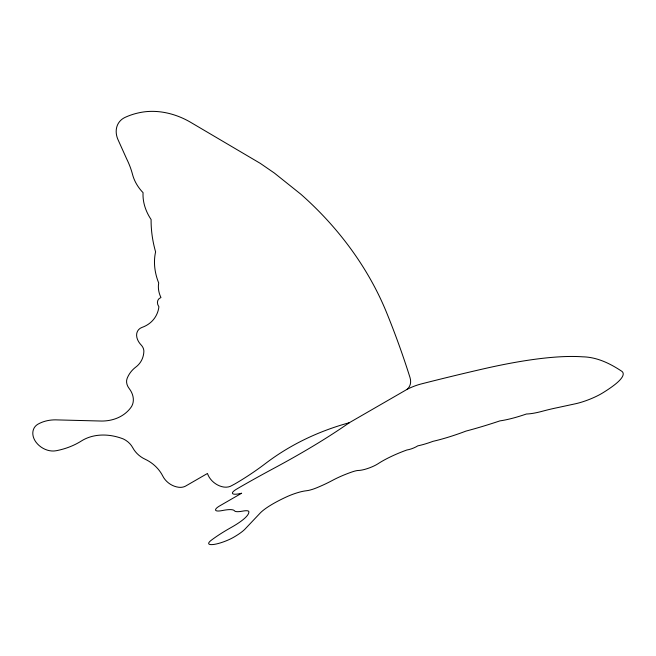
<?xml version="1.0" encoding="UTF-8"?>
<svg xmlns="http://www.w3.org/2000/svg" width="656" height="656" viewBox="0 0 656 656"><rect width="100%" height="100%" fill="white"/><g stroke="black" fill="none" stroke-linecap="round" stroke-linejoin="round"><path stroke-width="0.98" d="M349.295 422.726L407.073 389.369A15.449 3.264 -21.2 0 1 421.054 383.99A878.154 185.574 -21.2 0 1 483.456 368.861A280.235 59.22 -21.2 0 1 582.462 356.815C596.648 357.036 609.531 363.194 621.158 370.87A67.174 14.194 -21.2 0 1 614.352 384.982A85.313 18.032 -21.2 0 1 602.462 393.059A23.37 4.936 -21.2 0 1 576.009 403.653L557.436 407.663A84.386 17.835 -21.2 0 0 542.496 411.214A38.556 8.151 -21.2 0 1 526.424 414.002A47.986 10.143 -21.2 0 1 499.88 420.89A136.981 28.946 -21.2 0 1 465.99 431.09A64.846 13.702 -21.2 0 1 432.952 441.34A28.044 5.929 -21.2 0 1 417.823 445.842A7.864 1.665 -21.2 0 1 406.917 449.975A38.474 8.126 -21.2 0 0 378.127 463.685A12.3 2.599 -21.2 0 1 365.212 469.253A15.326 3.239 -21.2 0 1 358.529 470.45A9.315 1.968 -21.2 0 0 352.256 471.869A31.422 6.642 -21.2 0 0 332.305 480.471A41.959 8.864 -21.2 0 1 316.635 487.826A11.997 2.534 -21.2 0 1 306.311 490.77A19.36 4.092 -21.2 0 0 286.237 497.01A48.446 10.234 -21.2 0 0 260.539 512.697L245.672 528.4A43.304 9.151 -21.2 0 1 233.749 537.207A15.777 3.337 -21.2 0 1 213.208 544.521A18.163 3.838 -21.2 0 1 211.199 540.306A97.096 20.516 -21.2 0 1 231.256 527.424A50.717 10.717 -21.2 0 0 248.763 511.368A16.859 3.559 -21.2 0 0 242.548 511.139A21.796 4.608 -21.2 0 1 234.495 510.827A30.807 6.511 -21.2 0 0 222.45 510.516A17.269 3.649 -21.2 0 1 215.98 508.794A13.514 2.854 -21.2 0 1 219.645 505.924L241.654 493.222A17.63 3.723 -21.2 0 1 232.437 492.82A14.235 3.009 -21.2 0 1 237.439 488.638L240.153 487.039A448.04 94.677 -21.2 0 1 273.995 468.245A340.333 71.922 -21.2 0 0 349.295 422.726A340.333 268.411 35.1 0 0 265.623 463.407A448.04 353.354 35.1 0 1 234.832 483.964L231.986 485.481A14.235 11.226 35.1 0 1 221.662 486.604A17.63 13.907 35.1 0 1 207.452 473.476L185.443 486.178A13.514 10.66 35.1 0 1 178.694 487.26A17.269 13.62 35.1 0 1 162.778 476.067A30.807 24.297 35.1 0 0 145.058 459.192A21.796 17.187 35.1 0 1 132.783 447.769A16.859 13.292 35.1 0 0 123.361 438.971A50.717 40 35.1 0 0 81.467 440.939A97.096 76.58 35.1 0 1 56.08 450.746A18.163 14.325 35.1 0 1 36.055 442.242A15.777 12.448 35.1 0 1 37.966 424.178A43.304 34.153 35.1 0 1 57.769 419.922L101.811 421.054A48.446 38.204 35.1 0 0 130.987 407.376A19.36 15.268 35.1 0 0 129.158 388.491A11.997 9.463 35.1 0 1 127.133 378.414A41.959 33.095 35.1 0 1 135.849 367.048A31.422 24.78 35.1 0 0 143.861 351.55A9.315 7.347 35.1 0 0 141.089 344.917A15.326 12.087 35.1 0 1 136.866 337.422A12.3 9.701 35.1 0 1 142.049 327.393A38.474 30.34 35.1 0 0 158.908 306.787A7.864 6.199 35.1 0 1 160.95 297.537A28.044 22.115 35.1 0 1 158.711 283.007A64.846 51.143 35.1 0 1 155.595 251.888A136.981 108.035 35.1 0 1 151.101 219.53A47.986 37.843 35.1 0 1 143.065 192.675A38.556 30.406 35.1 0 1 132.561 174.537A84.386 66.551 35.1 0 0 126.706 158.982L117.744 139.08A23.37 18.434 35.1 0 1 125.025 117.416A85.313 67.289 35.1 0 1 141.909 112.217A67.174 52.98 35.1 0 1 190.429 122.188L260.325 163.393L274.339 173.036L300.883 194.25A280.235 221.015 35.1 0 1 386.778 313.043A878.154 692.572 35.1 0 1 410.025 377.618A15.449 12.185 35.1 0 1 407.073 389.369"/></g></svg>
